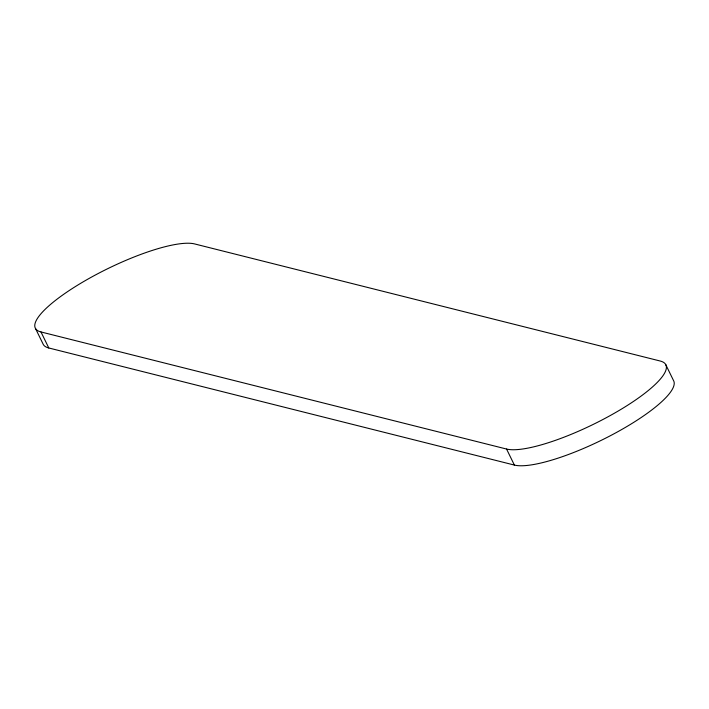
<?xml version="1.0" encoding="UTF-8"?>
<svg xmlns="http://www.w3.org/2000/svg" width="709" height="709" viewBox="0 0 709 709"><rect width="100%" height="100%" fill="white"/><g stroke="black" fill="none" stroke-linecap="round" stroke-linejoin="round"><path stroke-width="1.06" d="M40.98 331.954L506.563 449.045A91.762 21.731 -26 0 0 614.871 412.948A91.762 21.731 -26 0 0 660.203 361.023L194.62 243.931A91.762 21.731 -26 0 0 86.312 280.02A91.762 21.731 -26 0 0 40.98 331.954L48.797 347.977L514.38 465.069A91.762 21.731 -26 0 0 612.39 434.652A91.762 21.731 -26 0 0 673.55 380.6L665.733 364.577M506.563 449.045L514.38 465.069M35.45 328.4L43.267 344.423A91.762 21.731 -26 0 0 48.797 347.977"/></g></svg>
